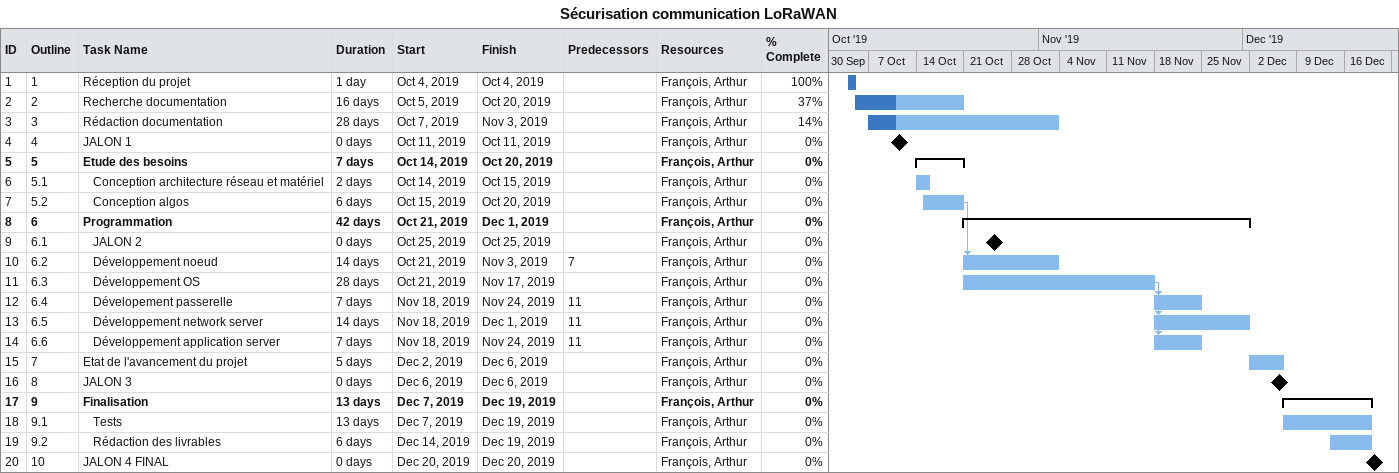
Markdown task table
Sécurisation communication LoRaWAN

| ID | WBS | Task | Duration | Start | Finish | Predecessors | Resources | % complete |
|---|---|---|---|---|---|---|---|---|
| 1 | 1 | Réception du projet | 1d | 2019-10-04 | 2019-10-04 |  | François, Arthur | 100 |
| 2 | 2 | Recherche documentation | 16d | 2019-10-05 | 2019-10-20 |  | François, Arthur | 37 |
| 3 | 3 | Rédaction documentation | 28d | 2019-10-07 | 2019-11-03 |  | François, Arthur | 14 |
| 4 | 4 | JALON 1 | 0d | 2019-10-11 | 2019-10-11 |  | François, Arthur | 0 |
| 5 | 5 | **Etude des besoins** | 7d | 2019-10-14 | 2019-10-20 |  | François, Arthur | 0 |
| 6 | 5.1 | Conception architecture réseau et matériel | 2d | 2019-10-14 | 2019-10-15 |  | François, Arthur | 0 |
| 7 | 5.2 | Conception algos | 6d | 2019-10-15 | 2019-10-20 |  | François, Arthur | 0 |
| 8 | 6 | **Programmation** | 42d | 2019-10-21 | 2019-12-01 |  | François, Arthur | 0 |
| 9 | 6.1 | JALON 2 | 0d | 2019-10-25 | 2019-10-25 |  | François, Arthur | 0 |
| 10 | 6.2 | Développement noeud | 14d | 2019-10-21 | 2019-11-03 | 7 | François, Arthur | 0 |
| 11 | 6.3 | Développement OS | 28d | 2019-10-21 | 2019-11-17 |  | François, Arthur | 0 |
| 12 | 6.4 | Dévelopement passerelle | 7d | 2019-11-18 | 2019-11-24 | 11 | François, Arthur | 0 |
| 13 | 6.5 | Développement network server | 14d | 2019-11-18 | 2019-12-01 | 11 | François, Arthur | 0 |
| 14 | 6.6 | Développement application server | 7d | 2019-11-18 | 2019-11-24 | 11 | François, Arthur | 0 |
| 15 | 7 | Etat de l'avancement du projet | 5d | 2019-12-02 | 2019-12-06 |  | François, Arthur | 0 |
| 16 | 8 | JALON 3 | 0d | 2019-12-06 | 2019-12-06 |  | François, Arthur | 0 |
| 17 | 9 | **Finalisation** | 13d | 2019-12-07 | 2019-12-19 |  | François, Arthur | 0 |
| 18 | 9.1 | Tests | 13d | 2019-12-07 | 2019-12-19 |  | François, Arthur | 0 |
| 19 | 9.2 | Rédaction des livrables | 6d | 2019-12-14 | 2019-12-19 |  | François, Arthur | 0 |
| 20 | 10 | JALON 4 FINAL | 0d | 2019-12-20 | 2019-12-20 |  | François, Arthur | 0 |
